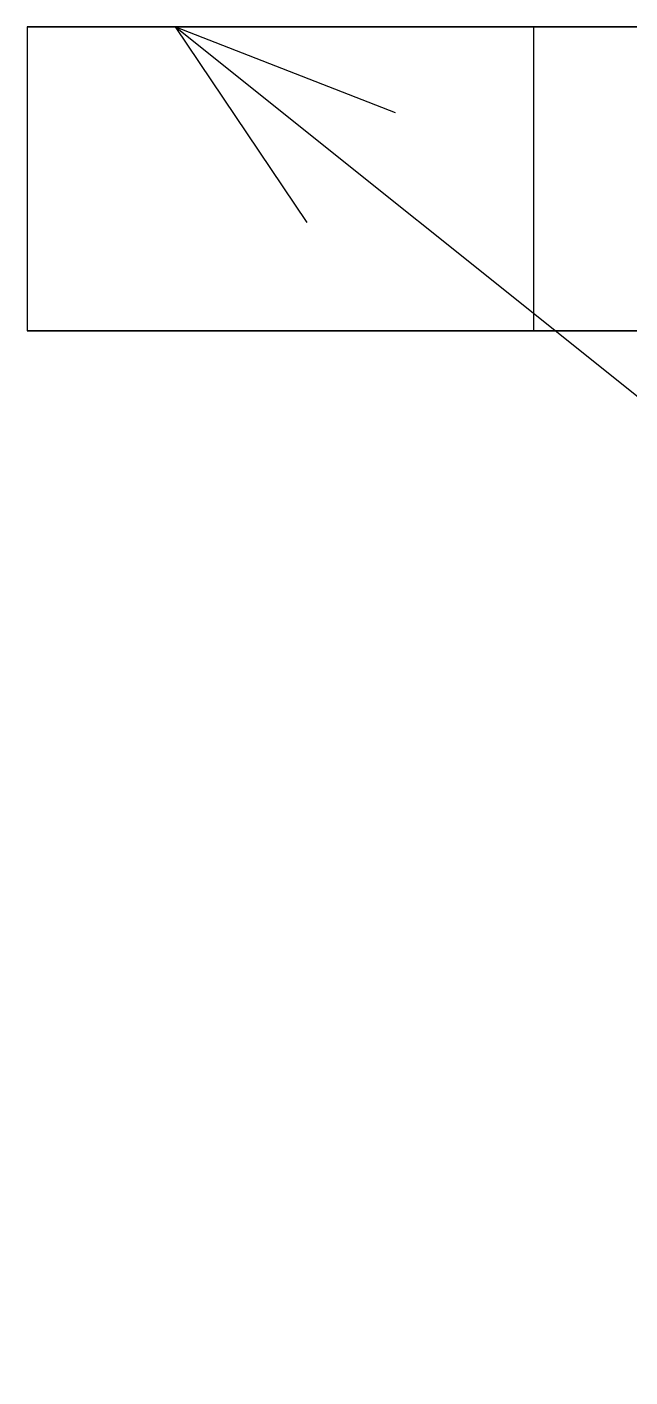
# Model space of a CAD drawing. Header units: inches. Extents: x 0.5 to 33.5, y 0.5 to 21.5.
# Drawn here: x 11.5 to 11.798, y 11.125 to 11.792 of the extents above; entities that cross this region are included whole.
import ezdxf

# ---------------------------------------------------------------- set-up
doc = ezdxf.new("R2010")
doc.units = ezdxf.units.IN
doc.header["$MEASUREMENT"] = 0

msp = doc.modelspace()

# ---------------------------------------------------------------- linework, layer by layer
at = {"layer": 'ANNOTATION'}
for p, q in [((11.57322, 11.79167), (12.40656, 11.125)), ((11.6383, 11.69514), (11.57322, 11.79167)), ((11.57322, 11.79167), (11.68168, 11.74937))]:
    msp.add_line(p, q, dxfattribs=at)
at = {"layer": 'OUTLINE'}
for p, q in [((11.5, 11.79167), (11.5, 11.64167)), ((11.5, 11.79167), (11.50008, 11.79167)), ((11.50008, 11.79167), (11.5, 11.79167)), ((11.5, 11.79167), (11.5, 11.64167)), ((11.50008, 11.79167), (11.5003, 11.79167)), ((11.5003, 11.79167), (11.50008, 11.79167)), ((11.5003, 11.79167), (11.50068, 11.79167)), ((11.50068, 11.79167), (11.5003, 11.79167)), ((11.50068, 11.79167), (11.5012, 11.79167)), ((11.5012, 11.79167), (11.50068, 11.79167)), ((11.5012, 11.79167), (11.50188, 11.79167)), ((11.50188, 11.79167), (11.5012, 11.79167)), ((11.50188, 11.79167), (11.50271, 11.79167)), ((11.50271, 11.79167), (11.50188, 11.79167)), ((11.50271, 11.79167), (11.50368, 11.79167)), ((11.50368, 11.79167), (11.50271, 11.79167)), ((11.50368, 11.79167), (11.5048, 11.79167)), ((11.5048, 11.79167), (11.50368, 11.79167)), ((11.5048, 11.79167), (11.50607, 11.79167)), ((11.50607, 11.79167), (11.5048, 11.79167)), ((11.50607, 11.79167), (11.50749, 11.79167)), ((11.50749, 11.79167), (11.50607, 11.79167)), ((11.50749, 11.79167), (11.50906, 11.79167)), ((11.50906, 11.79167), (11.50749, 11.79167)), ((11.50906, 11.79167), (11.51076, 11.79167)), ((11.51076, 11.79167), (11.50906, 11.79167)), ((11.51076, 11.79167), (11.51262, 11.79167)), ((11.51262, 11.79167), (11.51076, 11.79167)), ((11.51262, 11.79167), (11.51461, 11.79167)), ((11.51461, 11.79167), (11.51262, 11.79167)), ((11.51461, 11.79167), (11.51675, 11.79167)), ((11.51675, 11.79167), (11.51461, 11.79167)), ((11.51675, 11.79167), (11.51903, 11.79167)), ((11.51903, 11.79167), (11.51675, 11.79167)), ((11.51903, 11.79167), (11.52145, 11.79167)), ((11.52145, 11.79167), (11.51903, 11.79167)), ((11.52145, 11.79167), (11.524, 11.79167)), ((11.524, 11.79167), (11.52145, 11.79167)), ((11.524, 11.79167), (11.52669, 11.79167)), ((11.52669, 11.79167), (11.524, 11.79167)), ((11.52669, 11.79167), (11.52952, 11.79167)), ((11.52952, 11.79167), (11.52669, 11.79167)), ((11.52952, 11.79167), (11.53248, 11.79167)), ((11.53248, 11.79167), (11.52952, 11.79167)), ((11.53248, 11.79167), (11.53557, 11.79167)), ((11.53557, 11.79167), (11.53248, 11.79167)), ((11.53557, 11.79167), (11.53879, 11.79167)), ((11.53879, 11.79167), (11.53557, 11.79167)), ((11.53879, 11.79167), (11.54213, 11.79167)), ((11.54213, 11.79167), (11.53879, 11.79167)), ((11.54213, 11.79167), (11.5456, 11.79167)), ((11.5456, 11.79167), (11.54213, 11.79167)), ((11.5456, 11.79167), (11.5492, 11.79167)), ((11.5492, 11.79167), (11.5456, 11.79167)), ((11.5492, 11.79167), (11.55291, 11.79167)), ((11.55291, 11.79167), (11.5492, 11.79167)), ((11.55291, 11.79167), (11.55675, 11.79167)), ((11.55675, 11.79167), (11.55291, 11.79167)), ((11.55675, 11.79167), (11.5607, 11.79167)), ((11.5607, 11.79167), (11.55675, 11.79167)), ((11.5607, 11.79167), (11.56476, 11.79167)), ((11.56476, 11.79167), (11.5607, 11.79167)), ((11.56476, 11.79167), (11.56894, 11.79167)), ((11.56894, 11.79167), (11.56476, 11.79167)), ((11.56894, 11.79167), (11.57322, 11.79167)), ((11.57322, 11.79167), (11.56894, 11.79167)), ((11.57322, 11.79167), (11.57761, 11.79167)), ((11.57761, 11.79167), (11.57322, 11.79167)), ((11.57761, 11.79167), (11.58211, 11.79167)), ((11.58211, 11.79167), (11.57761, 11.79167)), ((11.58211, 11.79167), (11.58671, 11.79167)), ((11.58671, 11.79167), (11.58211, 11.79167)), ((11.58671, 11.79167), (11.5914, 11.79167)), ((11.5914, 11.79167), (11.58671, 11.79167)), ((11.5914, 11.79167), (11.59619, 11.79167)), ((11.59619, 11.79167), (11.5914, 11.79167)), ((11.59619, 11.79167), (11.60108, 11.79167)), ((11.60108, 11.79167), (11.59619, 11.79167)), ((11.60108, 11.79167), (11.60605, 11.79167)), ((11.60605, 11.79167), (11.60108, 11.79167)), ((11.60605, 11.79167), (11.61111, 11.79167)), ((11.61111, 11.79167), (11.60605, 11.79167)), ((11.61111, 11.79167), (11.61625, 11.79167)), ((11.61625, 11.79167), (11.61111, 11.79167)), ((11.61625, 11.79167), (11.62147, 11.79167)), ((11.62147, 11.79167), (11.61625, 11.79167)), ((11.62147, 11.79167), (11.62678, 11.79167)), ((11.62678, 11.79167), (11.62147, 11.79167)), ((11.62678, 11.79167), (11.63215, 11.79167)), ((11.63215, 11.79167), (11.62678, 11.79167)), ((11.63215, 11.79167), (11.6376, 11.79167)), ((11.6376, 11.79167), (11.63215, 11.79167)), ((11.6376, 11.79167), (11.64311, 11.79167)), ((11.64311, 11.79167), (11.6376, 11.79167)), ((11.64311, 11.79167), (11.64869, 11.79167)), ((11.64869, 11.79167), (11.64311, 11.79167)), ((11.64869, 11.79167), (11.65433, 11.79167)), ((11.65433, 11.79167), (11.64869, 11.79167)), ((11.65433, 11.79167), (11.66003, 11.79167)), ((11.66003, 11.79167), (11.65433, 11.79167)), ((11.66003, 11.79167), (11.66578, 11.79167)), ((11.66578, 11.79167), (11.66003, 11.79167)), ((11.66578, 11.79167), (11.67158, 11.79167)), ((11.67158, 11.79167), (11.66578, 11.79167)), ((11.67158, 11.79167), (11.67743, 11.79167)), ((11.67743, 11.79167), (11.67158, 11.79167)), ((11.67743, 11.79167), (11.68332, 11.79167)), ((11.68332, 11.79167), (11.67743, 11.79167)), ((11.68332, 11.79167), (11.68925, 11.79167)), ((11.68925, 11.79167), (11.68332, 11.79167)), ((11.68925, 11.79167), (11.69522, 11.79167)), ((11.69522, 11.79167), (11.68925, 11.79167)), ((11.69522, 11.79167), (11.70123, 11.79167)), ((11.70123, 11.79167), (11.69522, 11.79167)), ((11.70123, 11.79167), (11.70726, 11.79167)), ((11.70726, 11.79167), (11.70123, 11.79167)), ((11.70726, 11.79167), (11.71332, 11.79167)), ((11.71332, 11.79167), (11.70726, 11.79167)), ((11.71332, 11.79167), (11.7194, 11.79167)), ((11.7194, 11.79167), (11.71332, 11.79167)), ((11.7194, 11.79167), (11.7255, 11.79167)), ((11.7255, 11.79167), (11.7194, 11.79167)), ((11.7255, 11.79167), (11.73161, 11.79167)), ((11.73161, 11.79167), (11.7255, 11.79167)), ((11.73161, 11.79167), (11.73773, 11.79167)), ((11.73773, 11.79167), (11.73161, 11.79167)), ((11.73773, 11.79167), (11.74386, 11.79167)), ((11.74386, 11.79167), (11.73773, 11.79167)), ((11.74386, 11.79167), (11.75, 11.79167)), ((11.75, 11.79167), (11.74386, 11.79167)), ((11.75, 11.79167), (11.75, 11.64167)), ((15.75, 11.79167), (11.75, 11.79167)), ((11.75, 11.79167), (15.75, 11.79167)), ((11.75, 11.79167), (11.75, 11.64167)), ((11.50008, 11.64167), (11.5, 11.64167)), ((11.5, 11.64167), (11.50008, 11.64167)), ((11.5003, 11.64167), (11.50008, 11.64167)), ((11.50008, 11.64167), (11.5003, 11.64167)), ((11.50068, 11.64167), (11.5003, 11.64167)), ((11.5003, 11.64167), (11.50068, 11.64167)), ((11.5012, 11.64167), (11.50068, 11.64167)), ((11.50068, 11.64167), (11.5012, 11.64167)), ((11.50188, 11.64167), (11.5012, 11.64167)), ((11.5012, 11.64167), (11.50188, 11.64167)), ((11.50271, 11.64167), (11.50188, 11.64167)), ((11.50188, 11.64167), (11.50271, 11.64167)), ((11.50368, 11.64167), (11.50271, 11.64167)), ((11.50271, 11.64167), (11.50368, 11.64167)), ((11.5048, 11.64167), (11.50368, 11.64167)), ((11.50368, 11.64167), (11.5048, 11.64167)), ((11.50607, 11.64167), (11.5048, 11.64167)), ((11.5048, 11.64167), (11.50607, 11.64167)), ((11.50749, 11.64167), (11.50607, 11.64167)), ((11.50607, 11.64167), (11.50749, 11.64167)), ((11.50906, 11.64167), (11.50749, 11.64167)), ((11.50749, 11.64167), (11.50906, 11.64167)), ((11.51076, 11.64167), (11.50906, 11.64167)), ((11.50906, 11.64167), (11.51076, 11.64167)), ((11.51262, 11.64167), (11.51076, 11.64167)), ((11.51076, 11.64167), (11.51262, 11.64167)), ((11.51461, 11.64167), (11.51262, 11.64167)), ((11.51262, 11.64167), (11.51461, 11.64167)), ((11.51675, 11.64167), (11.51461, 11.64167)), ((11.51461, 11.64167), (11.51675, 11.64167)), ((11.51903, 11.64167), (11.51675, 11.64167)), ((11.51675, 11.64167), (11.51903, 11.64167)), ((11.52145, 11.64167), (11.51903, 11.64167)), ((11.51903, 11.64167), (11.52145, 11.64167)), ((11.524, 11.64167), (11.52145, 11.64167)), ((11.52145, 11.64167), (11.524, 11.64167)), ((11.52669, 11.64167), (11.524, 11.64167)), ((11.524, 11.64167), (11.52669, 11.64167)), ((11.52952, 11.64167), (11.52669, 11.64167)), ((11.52669, 11.64167), (11.52952, 11.64167)), ((11.53248, 11.64167), (11.52952, 11.64167)), ((11.52952, 11.64167), (11.53248, 11.64167)), ((11.53557, 11.64167), (11.53248, 11.64167)), ((11.53248, 11.64167), (11.53557, 11.64167)), ((11.53879, 11.64167), (11.53557, 11.64167)), ((11.53557, 11.64167), (11.53879, 11.64167)), ((11.54213, 11.64167), (11.53879, 11.64167)), ((11.53879, 11.64167), (11.54213, 11.64167)), ((11.5456, 11.64167), (11.54213, 11.64167)), ((11.54213, 11.64167), (11.5456, 11.64167)), ((11.5492, 11.64167), (11.5456, 11.64167)), ((11.5456, 11.64167), (11.5492, 11.64167)), ((11.55291, 11.64167), (11.5492, 11.64167)), ((11.5492, 11.64167), (11.55291, 11.64167)), ((11.55675, 11.64167), (11.55291, 11.64167)), ((11.55291, 11.64167), (11.55675, 11.64167)), ((11.5607, 11.64167), (11.55675, 11.64167)), ((11.55675, 11.64167), (11.5607, 11.64167)), ((11.56476, 11.64167), (11.5607, 11.64167)), ((11.5607, 11.64167), (11.56476, 11.64167)), ((11.56894, 11.64167), (11.56476, 11.64167)), ((11.56476, 11.64167), (11.56894, 11.64167)), ((11.57322, 11.64167), (11.56894, 11.64167)), ((11.56894, 11.64167), (11.57322, 11.64167)), ((11.57761, 11.64167), (11.57322, 11.64167)), ((11.57322, 11.64167), (11.57761, 11.64167)), ((11.58211, 11.64167), (11.57761, 11.64167)), ((11.57761, 11.64167), (11.58211, 11.64167)), ((11.58671, 11.64167), (11.58211, 11.64167)), ((11.58211, 11.64167), (11.58671, 11.64167)), ((11.5914, 11.64167), (11.58671, 11.64167)), ((11.58671, 11.64167), (11.5914, 11.64167)), ((11.59619, 11.64167), (11.5914, 11.64167)), ((11.5914, 11.64167), (11.59619, 11.64167)), ((11.60108, 11.64167), (11.59619, 11.64167)), ((11.59619, 11.64167), (11.60108, 11.64167)), ((11.60605, 11.64167), (11.60108, 11.64167)), ((11.60108, 11.64167), (11.60605, 11.64167)), ((11.61111, 11.64167), (11.60605, 11.64167)), ((11.60605, 11.64167), (11.61111, 11.64167)), ((11.61625, 11.64167), (11.61111, 11.64167)), ((11.61111, 11.64167), (11.61625, 11.64167)), ((11.62147, 11.64167), (11.61625, 11.64167)), ((11.61625, 11.64167), (11.62147, 11.64167)), ((11.62678, 11.64167), (11.62147, 11.64167)), ((11.62147, 11.64167), (11.62678, 11.64167)), ((11.63215, 11.64167), (11.62678, 11.64167)), ((11.62678, 11.64167), (11.63215, 11.64167)), ((11.6376, 11.64167), (11.63215, 11.64167)), ((11.63215, 11.64167), (11.6376, 11.64167)), ((11.64311, 11.64167), (11.6376, 11.64167)), ((11.6376, 11.64167), (11.64311, 11.64167)), ((11.64869, 11.64167), (11.64311, 11.64167)), ((11.64311, 11.64167), (11.64869, 11.64167)), ((11.65433, 11.64167), (11.64869, 11.64167)), ((11.64869, 11.64167), (11.65433, 11.64167)), ((11.66003, 11.64167), (11.65433, 11.64167)), ((11.65433, 11.64167), (11.66003, 11.64167)), ((11.66578, 11.64167), (11.66003, 11.64167)), ((11.66003, 11.64167), (11.66578, 11.64167)), ((11.67158, 11.64167), (11.66578, 11.64167)), ((11.66578, 11.64167), (11.67158, 11.64167)), ((11.67743, 11.64167), (11.67158, 11.64167)), ((11.67158, 11.64167), (11.67743, 11.64167)), ((11.68332, 11.64167), (11.67743, 11.64167)), ((11.67743, 11.64167), (11.68332, 11.64167)), ((11.68925, 11.64167), (11.68332, 11.64167)), ((11.68332, 11.64167), (11.68925, 11.64167)), ((11.69522, 11.64167), (11.68925, 11.64167)), ((11.68925, 11.64167), (11.69522, 11.64167)), ((11.70123, 11.64167), (11.69522, 11.64167)), ((11.69522, 11.64167), (11.70123, 11.64167)), ((11.70726, 11.64167), (11.70123, 11.64167)), ((11.70123, 11.64167), (11.70726, 11.64167)), ((11.71332, 11.64167), (11.70726, 11.64167)), ((11.70726, 11.64167), (11.71332, 11.64167)), ((11.7194, 11.64167), (11.71332, 11.64167)), ((11.71332, 11.64167), (11.7194, 11.64167)), ((11.7255, 11.64167), (11.7194, 11.64167)), ((11.7194, 11.64167), (11.7255, 11.64167)), ((11.73161, 11.64167), (11.7255, 11.64167)), ((11.7255, 11.64167), (11.73161, 11.64167)), ((11.73773, 11.64167), (11.73161, 11.64167)), ((11.73161, 11.64167), (11.73773, 11.64167)), ((11.74386, 11.64167), (11.73773, 11.64167)), ((11.73773, 11.64167), (11.74386, 11.64167)), ((11.75, 11.64167), (11.74386, 11.64167)), ((11.74386, 11.64167), (11.75, 11.64167)), ((11.75, 11.64167), (14.5, 11.64167)), ((14.5, 11.64167), (11.75, 11.64167))]:
    msp.add_line(p, q, dxfattribs=at)

doc.saveas('drawing.dxf')
